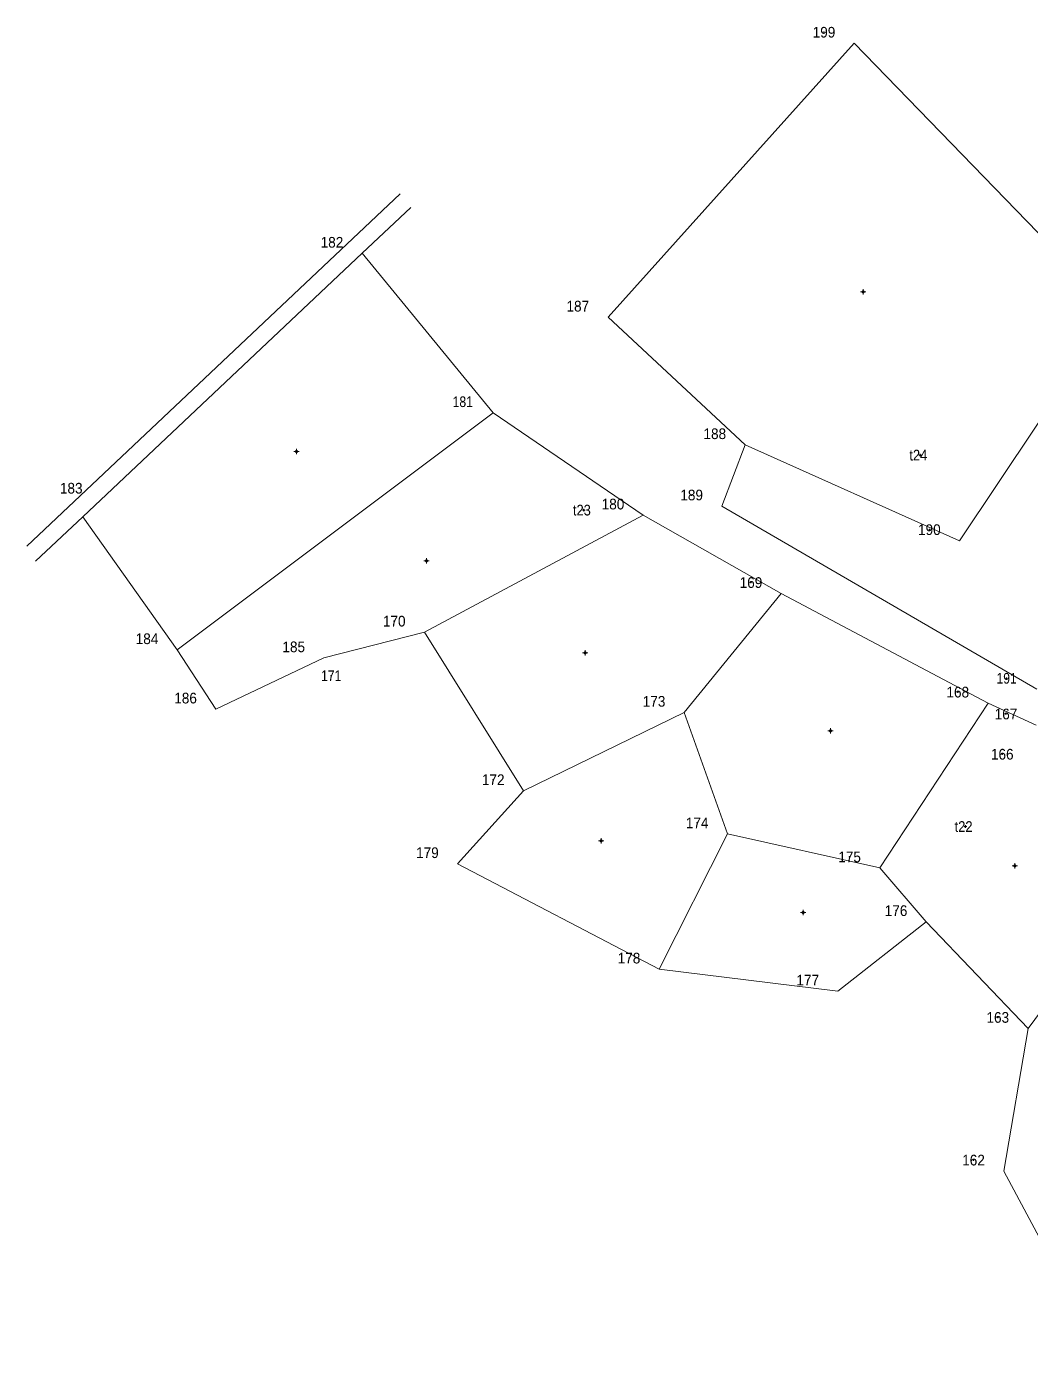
# Model space of a CAD drawing. Header units: metres. Extents: x 547711 to 551864, y 1821204 to 1823097.
# Drawn here: x 547711 to 548180, y 1821369 to 1821994 of the extents above; entities that cross this region are included whole.
import ezdxf
from ezdxf.enums import TextEntityAlignment as Align

# ---------------------------------------------------------------- set-up
doc = ezdxf.new("R2010")
doc.units = ezdxf.units.M
doc.header["$LTSCALE"] = 2
for name, color, linetype, lineweight in [('10', 7, 'Continuous', 13), ('11', 7, 'Continuous', 13), ('22', 7, 'Continuous', 13), ('51', 7, 'Continuous', 13)]:
    doc.layers.add(name, color=color, linetype=linetype, lineweight=lineweight)
doc.layers.add('12', color=7, linetype='Continuous')

msp = doc.modelspace()

# ---------------------------------------------------------------- hatches: boundary and pattern name
at = {"layer": '10'}
for points in [[(548128.871, 1821793.352, 1), (548128.871, 1821793.502, 1)], [(547971.46, 1821767.623, 1), (547971.46, 1821767.773, 1)], [(548150.046, 1821619.531, 1), (548150.046, 1821619.681, 1)]]:
    msp.add_hatch(color=256, dxfattribs=at).paths.add_polyline_path(points)
at = {"layer": '51'}
for points in [[(548102.331, 1821869.806, 1), (548102.031, 1821869.806, 1)], [(547837.301, 1821795.106, 1), (547837.001, 1821795.106, 1)], [(547898.101, 1821743.916, 1), (547897.801, 1821743.916, 1)], [(547972.271, 1821700.866, 1), (547971.971, 1821700.866, 1)], [(548087.021, 1821664.426, 1), (548086.721, 1821664.426, 1)], [(547979.791, 1821612.956, 1), (547979.491, 1821612.956, 1)], [(548173.371, 1821601.226, 1), (548173.071, 1821601.226, 1)], [(548074.271, 1821579.336, 1), (548073.971, 1821579.336, 1)]]:
    msp.add_hatch(color=256, dxfattribs=at).paths.add_polyline_path(points)

# ---------------------------------------------------------------- linework, layer by layer
at = {"layer": '10'}
for p, q in [((548128.56, 1821793.43), (548128.25, 1821793.43)), ((548128.87, 1821793.74), (548128.87, 1821794.05)), ((548128.87, 1821792.8), (548128.87, 1821793.11)), ((548129.5, 1821793.43), (548129.18, 1821793.43)), ((547971.15, 1821767.7), (547970.84, 1821767.7)), ((547971.46, 1821768.01), (547971.46, 1821768.32)), ((547971.46, 1821767.07), (547971.46, 1821767.38)), ((547972.08, 1821767.7), (547971.77, 1821767.7)), ((548149.73, 1821619.61), (548149.42, 1821619.61)), ((548150.05, 1821619.92), (548150.05, 1821620.23)), ((548150.05, 1821618.98), (548150.05, 1821619.29)), ((548150.67, 1821619.61), (548150.36, 1821619.61))]:
    msp.add_line(p, q, dxfattribs=at)
for centre, radius in [((548128.871, 1821793.427), 0.312), ((548128.871, 1821793.427), 0.075), ((547971.46, 1821767.698), 0.312), ((547971.46, 1821767.698), 0.075), ((548150.046, 1821619.606), 0.312), ((548150.046, 1821619.606), 0.075)]:
    msp.add_circle(centre, radius, dxfattribs=at)
at = {"layer": '11'}
for p, q in [((548084.21, 1821991.38), (548083.59, 1821991.38)), ((548083.9, 1821991.07), (548083.9, 1821991.69)), ((547853.99, 1821893.05), (547853.37, 1821893.05)), ((547853.68, 1821892.74), (547853.68, 1821893.36)), ((547969.02, 1821863.16), (547968.4, 1821863.16)), ((547968.71, 1821862.85), (547968.71, 1821863.47)), ((547915.19, 1821818.44), (547914.57, 1821818.44)), ((547914.88, 1821818.13), (547914.88, 1821818.75)), ((548033.12, 1821803.45), (548032.49, 1821803.45)), ((548032.8, 1821803.14), (548032.8, 1821803.76)), ((547731.99, 1821777.96), (547731.37, 1821777.96)), ((547731.68, 1821777.65), (547731.68, 1821778.27)), ((547985.48, 1821770.53), (547984.86, 1821770.53)), ((547985.17, 1821770.22), (547985.17, 1821770.84)), ((548022.28, 1821774.77), (548021.66, 1821774.77)), ((548021.97, 1821774.45), (548021.97, 1821775.08)), ((548133.51, 1821758.56), (548132.89, 1821758.56)), ((548133.2, 1821758.25), (548133.2, 1821758.87)), ((548050.04, 1821733.8), (548049.41, 1821733.8)), ((548049.73, 1821733.49), (548049.73, 1821734.11)), ((547883.12, 1821715.73), (547882.5, 1821715.73)), ((547882.81, 1821715.42), (547882.81, 1821716.04)), ((547767.46, 1821707.5), (547766.83, 1821707.5)), ((547767.14, 1821707.19), (547767.14, 1821707.81)), ((547836.1, 1821703.71), (547835.48, 1821703.71)), ((547835.79, 1821703.4), (547835.79, 1821704.03)), ((547853.64, 1821690.21), (547853.02, 1821690.21)), ((547853.33, 1821689.89), (547853.33, 1821690.52)), ((548169.65, 1821688.99), (548169.03, 1821688.99)), ((548169.34, 1821688.68), (548169.34, 1821689.31)), ((548146.81, 1821682.51), (548146.18, 1821682.51)), ((548146.49, 1821682.19), (548146.49, 1821682.82)), ((547785.5, 1821679.72), (547784.88, 1821679.72)), ((547785.19, 1821679.41), (547785.19, 1821680.03)), ((548004.71, 1821678.21), (548004.08, 1821678.21)), ((548004.39, 1821677.9), (548004.39, 1821678.52)), ((548169.36, 1821672.28), (548168.73, 1821672.28)), ((548169.05, 1821671.97), (548169.05, 1821672.6)), ((548167.63, 1821653.45), (548167.01, 1821653.45)), ((548167.32, 1821653.14), (548167.32, 1821653.77)), ((547929.44, 1821641.53), (547928.82, 1821641.53)), ((547929.13, 1821641.22), (547929.13, 1821641.84)), ((548024.87, 1821621.29), (548024.25, 1821621.29)), ((548024.56, 1821620.97), (548024.56, 1821621.6)), ((547898.66, 1821607.37), (547898.03, 1821607.37)), ((547898.34, 1821607.06), (547898.34, 1821607.68)), ((548096.2, 1821605.38), (548095.57, 1821605.38)), ((548095.88, 1821605.07), (548095.88, 1821605.69)), ((548117.93, 1821580.24), (548117.31, 1821580.24)), ((548117.62, 1821579.93), (548117.62, 1821580.56)), ((547992.97, 1821558.03), (547992.35, 1821558.03)), ((547992.66, 1821557.72), (547992.66, 1821558.35)), ((548076.6, 1821547.71), (548075.98, 1821547.71)), ((548076.29, 1821547.4), (548076.29, 1821548.02)), ((548165.54, 1821530.27), (548164.91, 1821530.27)), ((548165.22, 1821529.96), (548165.22, 1821530.58)), ((548154.18, 1821463.49), (548153.56, 1821463.49)), ((548153.87, 1821463.18), (548153.87, 1821463.81))]:
    msp.add_line(p, q, dxfattribs=at)
at = {"layer": '22'}
for p, q in [((547885.61, 1821915.66), (547710.85, 1821750.8)), ((547781.29, 1821702.34), (547929.03, 1821813.28)), ((547737.1, 1821764.57), (547781.29, 1821702.34)), ((547896.96, 1821710.57), (547999.32, 1821765.37)), ((547896.96, 1821710.57), (547943.28, 1821636.37)), ((548110.03, 1821600.22), (548131.77, 1821575.08)), ((548131.77, 1821575.08), (548179.37, 1821525.11))]:
    msp.add_line(p, q, dxfattribs=at)
for points in [[(548219.32, 1821861.13), (548098.05, 1821986.22), (547982.86, 1821858), (548046.95, 1821798.29)], [(547890.62, 1821909.39), (547867.83, 1821887.89), (547737.1, 1821764.57), (547715.02, 1821743.75)], [(547867.83, 1821887.89), (547929.03, 1821813.28), (547999.32, 1821765.37), (548063.88, 1821728.64), (548160.64, 1821677.35), (548183.2, 1821667.12)], [(548219.32, 1821861.13), (548147.35, 1821753.4), (548046.95, 1821798.29)], [(548046.95, 1821798.29), (548036.12, 1821769.61), (548183.49, 1821683.83)], [(547943.28, 1821636.37), (548018.54, 1821673.05), (548063.88, 1821728.64)], [(547781.29, 1821702.34), (547799.34, 1821674.56), (547849.94, 1821698.55), (547896.96, 1821710.57)], [(548160.64, 1821677.35), (548110.03, 1821600.22), (548038.71, 1821616.13)], [(548018.54, 1821673.05), (548038.71, 1821616.13), (548006.81, 1821552.87)], [(548179.37, 1821525.11), (548246.98, 1821616.38), (548270.68, 1821661.94)], [(547943.28, 1821636.37), (547912.49, 1821602.21), (548006.81, 1821552.87)], [(548131.77, 1821575.08), (548090.44, 1821542.55), (548006.81, 1821552.87)], [(548179.37, 1821525.11), (548168.02, 1821458.33), (548202.58, 1821393.92), (548303.69, 1821368.86), (548316.98, 1821410.02)]]:
    msp.add_lwpolyline(points, dxfattribs=at)
at = {"layer": '51'}
for p, q in [((548101.56, 1821869.81), (548100.93, 1821869.81)), ((548102.18, 1821871.06), (548102.18, 1821870.44)), ((548103.43, 1821869.81), (548102.8, 1821869.81)), ((548102.18, 1821869.18), (548102.18, 1821868.56)), ((547836.52, 1821795.11), (547835.9, 1821795.11)), ((547837.15, 1821796.36), (547837.15, 1821795.74)), ((547837.15, 1821794.48), (547837.15, 1821793.86)), ((547838.4, 1821795.11), (547837.77, 1821795.11)), ((547897.95, 1821745.17), (547897.95, 1821744.54)), ((547897.32, 1821743.92), (547896.7, 1821743.92)), ((547897.95, 1821743.3), (547897.95, 1821742.67)), ((547899.2, 1821743.92), (547898.58, 1821743.92)), ((547971.5, 1821700.87), (547970.87, 1821700.87)), ((547972.12, 1821702.12), (547972.12, 1821701.5)), ((547973.37, 1821700.87), (547972.74, 1821700.87)), ((547972.12, 1821700.24), (547972.12, 1821699.62)), ((548086.24, 1821664.43), (548085.62, 1821664.43)), ((548086.87, 1821665.68), (548086.87, 1821665.06)), ((548086.87, 1821663.8), (548086.87, 1821663.18)), ((548088.12, 1821664.43), (548087.5, 1821664.43)), ((547979.02, 1821612.96), (547978.39, 1821612.96)), ((547979.64, 1821614.21), (547979.64, 1821613.58)), ((547980.89, 1821612.96), (547980.27, 1821612.96)), ((547979.64, 1821612.34), (547979.64, 1821611.71)), ((548172.6, 1821601.23), (548171.97, 1821601.23)), ((548173.22, 1821602.48), (548173.22, 1821601.86)), ((548173.22, 1821600.6), (548173.22, 1821599.98)), ((548174.47, 1821601.23), (548173.84, 1821601.23)), ((548073.5, 1821579.34), (548072.87, 1821579.34)), ((548074.12, 1821580.59), (548074.12, 1821579.96)), ((548074.12, 1821578.72), (548074.12, 1821578.09)), ((548075.37, 1821579.34), (548074.74, 1821579.34))]:
    msp.add_line(p, q, dxfattribs=at)
for points in [[(548102.18, 1821870.44), (548101.56, 1821869.81), (548102.18, 1821869.18), (548102.8, 1821869.81)], [(547837.15, 1821795.74), (547836.52, 1821795.11), (547837.15, 1821794.48), (547837.77, 1821795.11)], [(547897.95, 1821744.54), (547897.32, 1821743.92), (547897.95, 1821743.3), (547898.58, 1821743.92)], [(547972.12, 1821701.5), (547971.5, 1821700.87), (547972.12, 1821700.24), (547972.74, 1821700.87)], [(548086.87, 1821665.06), (548086.24, 1821664.43), (548086.87, 1821663.8), (548087.5, 1821664.43)], [(547979.64, 1821613.58), (547979.02, 1821612.96), (547979.64, 1821612.34), (547980.27, 1821612.96)], [(548173.22, 1821601.86), (548172.6, 1821601.23), (548173.22, 1821600.6), (548173.84, 1821601.23)], [(548074.12, 1821579.96), (548073.5, 1821579.34), (548074.12, 1821578.72), (548074.74, 1821579.34)]]:
    msp.add_lwpolyline(points, close=True, dxfattribs=at)
for centre in [(548102.181, 1821869.806), (547837.151, 1821795.106), (547897.951, 1821743.916), (547972.121, 1821700.866), (548086.871, 1821664.426), (547979.641, 1821612.956), (548173.221, 1821601.226), (548074.121, 1821579.336)]:
    msp.add_circle(centre, 0.15, dxfattribs=at)

# ---------------------------------------------------------------- texts
at = {"layer": '12'}
for s, width, p in [('199', 0.95, (548083.9, 1821988.88)), ('182', 0.95, (547853.675, 1821890.55)), ('187', 0.95, (547968.71, 1821860.66)), ('181', 0.85, (547914.885, 1821815.94)), ('188', 0.95, (548032.8, 1821800.95)), ('t24 ', 0.9, (548128.865, 1821790.93)), ('183', 0.95, (547731.68, 1821775.46)), ('189', 0.95, (548021.97, 1821772.27)), ('t23 ', 0.9, (547971.455, 1821765.2)), ('180', 0.95, (547985.17, 1821768.03)), ('190', 0.95, (548133.2, 1821756.06)), ('169', 0.95, (548049.73, 1821731.3)), ('170', 0.95, (547882.81, 1821713.23)), ('184', 0.95, (547767.14, 1821705)), ('185', 0.95, (547835.79, 1821701.21)), ('171', 0.85, (547853.335, 1821687.71)), ('191', 0.85, (548169.345, 1821686.49)), ('186', 0.95, (547785.185, 1821677.22)), ('168', 0.95, (548146.49, 1821680.01)), ('173', 0.95, (548004.39, 1821675.71)), ('167', 0.95, (548169.05, 1821669.78)), ('166', 0.95, (548167.315, 1821650.95)), ('172', 0.95, (547929.125, 1821639.03)), ('174', 0.95, (548024.56, 1821618.79)), ('t22 ', 0.9, (548150.045, 1821617.11)), ('179', 0.95, (547898.34, 1821604.87)), ('175', 0.95, (548095.88, 1821602.88)), ('176', 0.95, (548117.615, 1821577.74)), ('178', 0.95, (547992.66, 1821555.53)), ('177', 0.95, (548076.29, 1821545.21)), ('163', 0.95, (548165.22, 1821527.77)), ('162', 0.95, (548153.865, 1821460.99))]:
    msp.add_text(s, height=5, dxfattribs=dict(at, width=width)).set_placement(p, align=Align.CENTER)

doc.saveas('drawing.dxf')
